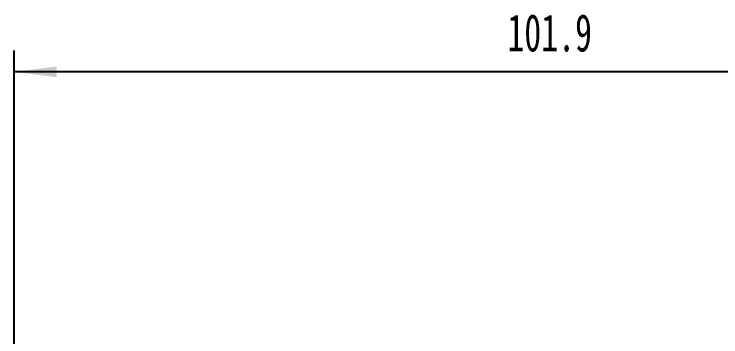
# Model space of a CAD drawing. Extents: x 114 to 332, y 121 to 329.
# Drawn here: x 114.3 to 180.5, y 298.3 to 328.6 of the extents above; entities that cross this region are included whole.
import ezdxf

# ---------------------------------------------------------------- set-up
doc = ezdxf.new("R2010")
doc.units = 0
doc.layers.add('CAXA4', color=3, linetype='CONTINUOUS')
doc.styles.add('标准', font='', dxfattribs={"width": 0.667})
doc.styles.get('标准').set_extended_font_data('仿宋_GB2312')
doc.dimstyles.new('标准', dxfattribs={"dimtxt": 3.5, "dimasz": 4, "dimexe": 2, "dimexo": 0, "dimtad": 1, "dimdec": 1, "dimtxsty": '标准', "dimcen": 0, "dimdle": 6, "dimazin": 3, "dimtfac": 1, "dimtdec": 3, "dimtmove": 0, "dimatfit": 3, "dimtolj": 1, "dimtzin": 0})

# ---------------------------------------------------------------- blocks, each defined once
blk = doc.blocks.new('*D1')
at = {"layer": 'CAXA4', "linetype": 'CONTINUOUS'}
for points in [[(114.27, 323.195), (118.27, 323.695), (118.27, 322.695)], [(216.17, 323.195), (212.17, 323.695), (212.17, 322.695)]]:
    blk.add_hatch(color=0, dxfattribs=at).paths.add_polyline_path(points, flags=0)
at = {"layer": 'CAXA4', "color": 0, "linetype": 'CONTINUOUS'}
for p, q in [((114.27, 285.58), (114.27, 325.195)), ((216.17, 285.58), (216.17, 325.195)), ((216.17, 323.195), (114.27, 323.195))]:
    blk.add_line(p, q, dxfattribs=at)
at = {"layer": 'CAXA4', "color": 0, "linetype": 'CONTINUOUS', "insert": (160.522, 328.615), "char_height": 3.5, "attachment_point": 1, "style": '标准'}
blk.add_mtext('\\f仿宋_GB2312|b0|i0|p34;101.9', dxfattribs=at)

msp = doc.modelspace()

# ---------------------------------------------------------------- dimensions: what is measured, and where the dimension line sits
at = {"layer": 'CAXA4'}
dim = msp.add_linear_dim(base=(165.22, 323.195), p1=(216.17, 285.58), p2=(114.27, 285.58), text='\\f仿宋_GB2312;101.9', dimstyle='标准', dxfattribs=at)
dim.commit()
dim.dimension.update_dxf_attribs({"geometry": '*D1', "text_midpoint": (165.22, 326.218)})

doc.saveas('drawing.dxf')
